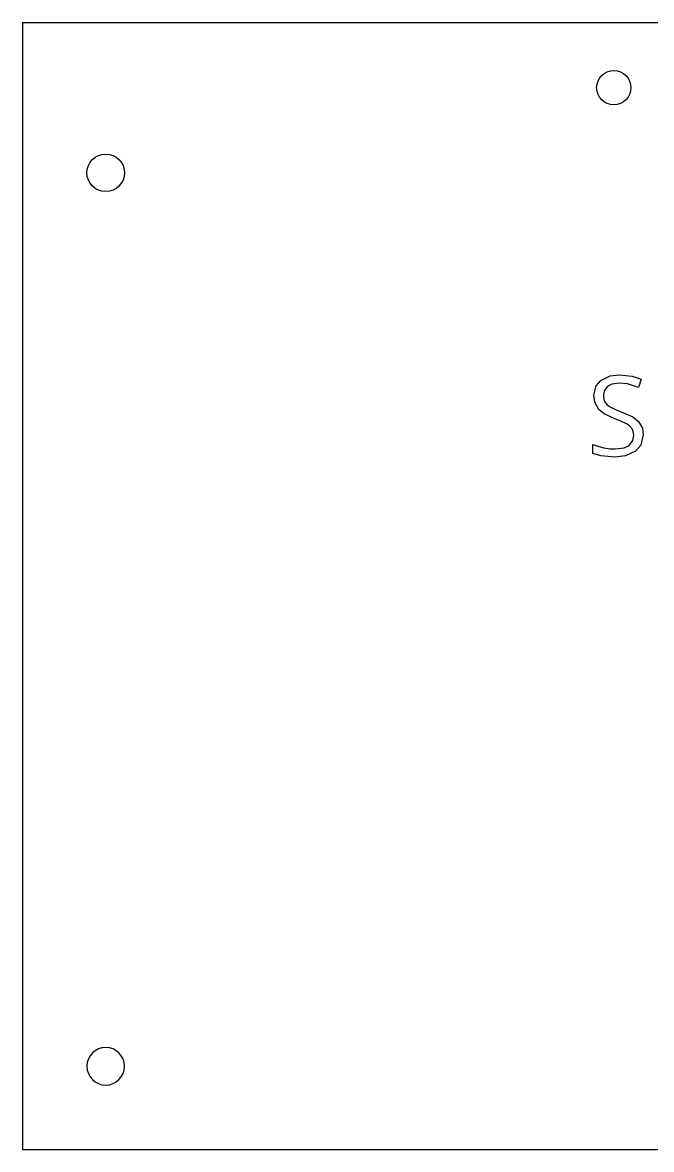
# Model space of a CAD drawing. Extents: x -140 to 140, y -76 to 76.
# Drawn here: x -139.7 to -54.6, y -76.2 to 76.2 of the extents above; entities that cross this region are included whole.
import ezdxf

# ---------------------------------------------------------------- set-up
doc = ezdxf.new("R2010")
doc.units = 0
doc.layers.add('MODELSKETCH_VISIBLE', color=7, linetype='CONTINUOUS')

msp = doc.modelspace()

# ---------------------------------------------------------------- linework, layer by layer
at = {"layer": 'MODELSKETCH_VISIBLE'}
for p, q in [((-139.7, 76.2), (-139.7, -76.2)), ((-139.7, 76.2), (139.7, 76.2)), ((-56.02, 27.96), (-56.41, 26.86)), ((-62.55, 17.93), (-62.55, 19.14)), ((-139.7, -76.2), (139.7, -76.2))]:
    msp.add_line(p, q, dxfattribs=at)
at = {"layer": 'MODELSKETCH_VISIBLE', "flags": 128}
for points in [[(-62.41, 25.82), (-62.11, 27.06), (-61.47, 27.81)], [(-61.47, 27.81), (-60.23, 28.41), (-58.98, 28.55)], [(-58.98, 28.55), (-57.26, 28.36), (-56.02, 27.96)], [(-60.57, 27), (-61.03, 26.41), (-61.14, 25.81)], [(-59.01, 27.43), (-59.99, 27.29), (-60.57, 27)], [(-56.41, 26.86), (-57.89, 27.32), (-59.01, 27.43)], [(-61.76, 23.89), (-62.28, 24.86), (-62.41, 25.82)], [(-61.14, 25.81), (-61.07, 25.24), (-60.93, 24.89)], [(-60.93, 24.89), (-60.61, 24.5), (-60.23, 24.23)], [(-59.6, 22.61), (-61.02, 23.28), (-61.76, 23.89)], [(-60.23, 24.23), (-59.51, 23.87), (-58.72, 23.56)], [(-58.72, 23.56), (-57.15, 22.86), (-56.38, 22.26)], [(-58, 21.92), (-58.76, 22.29), (-59.6, 22.61)], [(-57.24, 21.26), (-57.59, 21.64), (-58, 21.92)], [(-56.38, 22.26), (-55.87, 21.35), (-55.74, 20.46)], [(-57.65, 19.01), (-57.14, 19.66), (-57.01, 20.34)], [(-57.01, 20.34), (-57.09, 20.91), (-57.24, 21.26)], [(-55.74, 20.46), (-56.07, 19.06), (-56.78, 18.23)], [(-62.55, 19.14), (-61.77, 18.86), (-61.1, 18.7)], [(-61.1, 18.7), (-60.23, 18.57), (-59.55, 18.53)], [(-59.55, 18.53), (-58.33, 18.68), (-57.65, 19.01)], [(-59.59, 17.43), (-61.47, 17.59), (-62.55, 17.93)], [(-56.78, 18.23), (-58.17, 17.59), (-59.59, 17.43)]]:
    msp.add_lwpolyline(points, dxfattribs=at)
at = {"layer": 'MODELSKETCH_VISIBLE'}
for centre, radius in [((-59.73, 67.39), 2.32), ((-128.45, 55.88), 2.54)]:
    msp.add_circle(centre, radius, dxfattribs=at)
at = {"layer": 'MODELSKETCH_VISIBLE', "extrusion": (0, 0, -1)}
msp.add_circle((128.45, -64.95), 2.54, dxfattribs=at)

doc.saveas('drawing.dxf')
